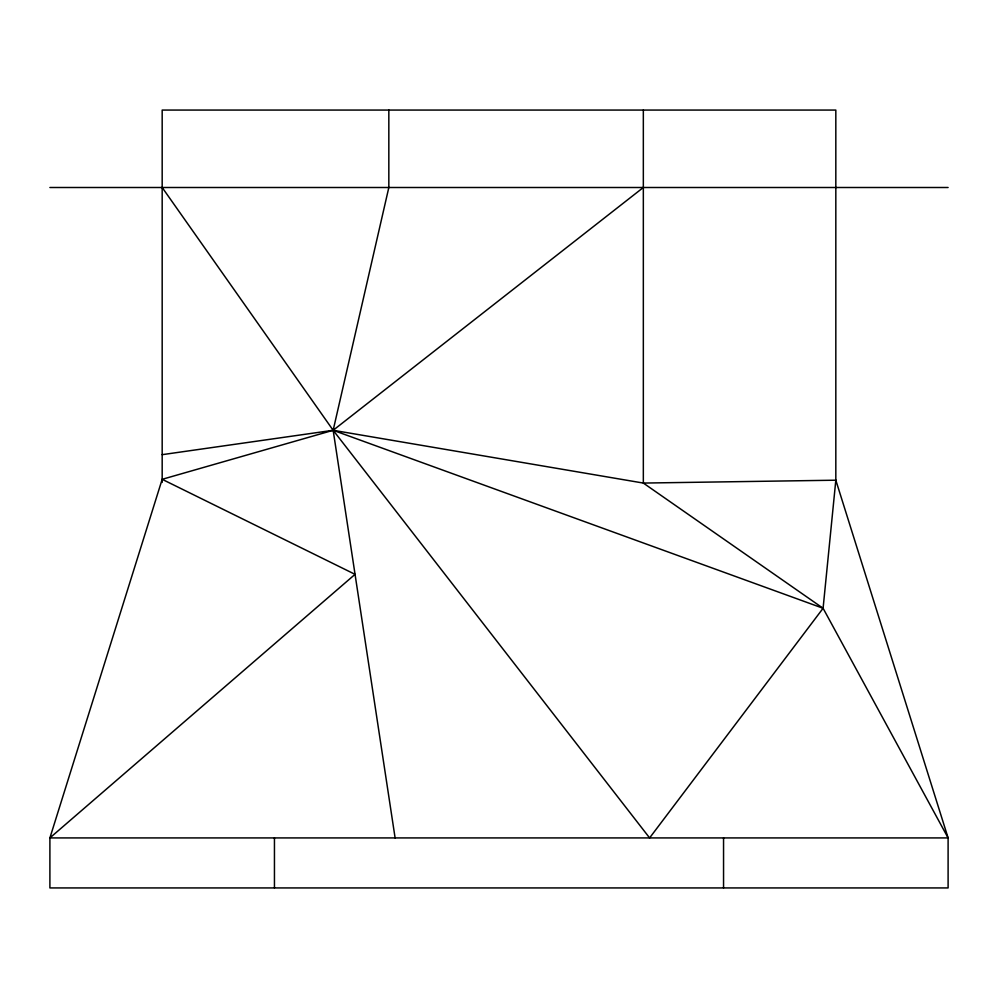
<?xml version="1.0" encoding="UTF-8"?>
<svg xmlns="http://www.w3.org/2000/svg" width="998" height="998" viewBox="0 0 998 998"><rect width="100%" height="100%" fill="white"/><g stroke="black" fill="none" stroke-linecap="round" stroke-linejoin="round"><path stroke-width="1.5" d="M162.175 187.499L333.157 430.288L649.611 837.921L823.088 608.269L835.825 480.2L643.336 483.069L333.157 430.288L162.175 454.664M395.108 837.921L333.157 430.288L388.833 187.499L388.833 110.067M643.336 187.499L333.157 430.288L162.175 479.314L49.9 837.921L49.9 887.933L948.1 887.933L948.1 837.921L835.825 480.2M49.9 187.499L948.1 187.499M333.157 430.288L823.088 608.269L948.1 837.921L49.9 837.921L355.051 574.337L162.175 479.314M823.088 608.269L643.336 483.069L643.336 110.067M835.825 483.306L835.825 110.067L162.175 110.067L162.175 482.433M723.55 837.921L723.55 887.933M274.45 837.921L274.45 887.933"/></g></svg>
